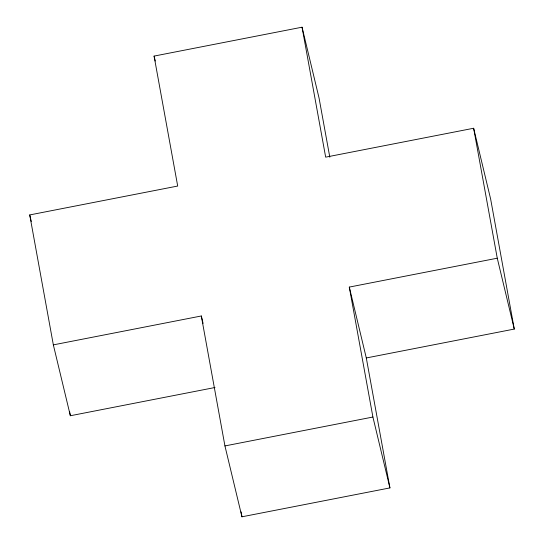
<?xml version="1.0" encoding="UTF-8"?>
<svg xmlns="http://www.w3.org/2000/svg" width="544" height="544" viewBox="0 0 544 544"><rect width="100%" height="100%" fill="white"/><g stroke="black" fill="none" stroke-linecap="round" stroke-linejoin="round"><path stroke-width="0.82" d="M215.009 387.505L70.36 415.745L53.346 344.876L29.723 214.928L177.698 186.041L154.074 56.093L302.049 27.2L319.063 98.07L329.814 157.209M514.277 329.072L497.264 258.203L349.289 287.089L366.302 357.959L514.277 329.072L490.654 199.124L473.64 128.255L325.666 157.148L302.049 27.2M53.346 344.876L201.314 315.982L203.096 323.401M224.937 445.93L372.912 417.037L389.926 487.907L241.951 516.8L224.937 445.93L201.314 315.982M154.074 56.093L155.264 61.037M29.723 214.928L31.307 221.524M473.64 128.255L497.264 258.203M366.302 357.959L389.926 487.907M349.289 287.089L372.912 417.037M241.046 511.802L241.951 516.8M69.605 411.584L70.36 415.745"/></g></svg>
